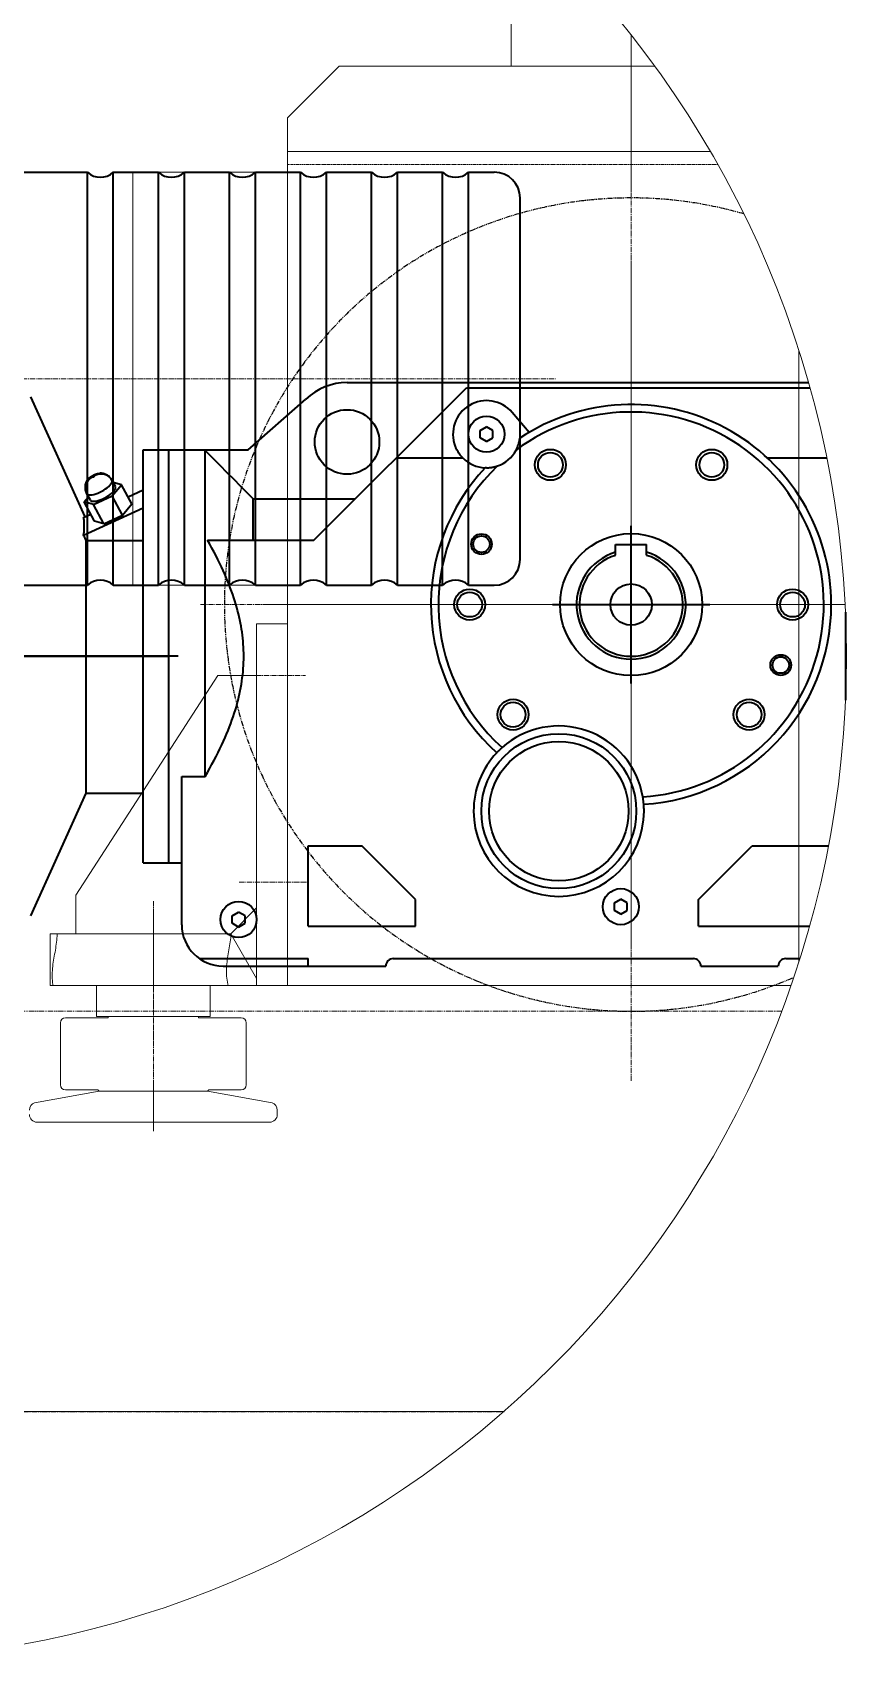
# Model space of a CAD drawing. Header units: millimetres. Extents: x -50460 to 50460, y -35640 to 35640.
# Drawn here: x -34834 to -32944, y 10165 to 13948 of the extents above; entities that cross this region are included whole.
import ezdxf

# ---------------------------------------------------------------- set-up
doc = ezdxf.new("R2010")
doc.units = ezdxf.units.MM
for name, pattern in [('双点画线', [22, 12, -2, 2, -2, 2, -2]), ('点画线', [18, 12, -2, 2, -2]), ('虚线', [2, 1, -1])]:
    doc.linetypes.add(name, pattern=pattern)
for name, color, linetype, lineweight in [('7', 30, '双点画线', 18), ('CDRAFT0', 7, 'Continuous', 15), ('CONV', 4, 'Continuous', 18), ('EB0_1', 7, 'Continuous', 15), ('中心线层', 1, '点画线', 18), ('尺寸线层', 4, 'Continuous', 18), ('粗实线层', 7, 'Continuous', 15), ('虚线层', 100, '虚线', 18)]:
    doc.layers.add(name, color=color, linetype=linetype, lineweight=lineweight)

# ---------------------------------------------------------------- blocks, each defined once
blk = doc.blocks.new('*X1171')
at = {"layer": '7'}
for p, q in [((495.8, -683.2), (496.6, -678.5)), ((496.6, -678.5), (497.3, -673.8)), ((497.3, -673.8), (498, -669.1)), ((498, -669.1), (498.6, -664.4)), ((498.6, -664.4), (499.1, -659.7)), ((499.1, -659.7), (499.4, -655)), ((499.4, -655), (499.7, -650.3)), ((499.7, -650.3), (499.8, -645.6)), ((499.8, -645), (904.2, -645)), ((499.8, -645.6), (499.8, -645)), ((899, -682.2), (899.8, -677.5)), ((899.8, -677.5), (900.6, -672.8)), ((900.6, -672.8), (901.4, -668.2)), ((901.4, -668.2), (902.1, -663.5)), ((902.1, -663.5), (902.8, -658.8)), ((902.8, -658.8), (903.4, -654.1)), ((903.4, -654.1), (903.9, -649.4)), ((903.9, -649.4), (904.2, -645)), ((489.7, -720.6), (490.3, -716)), ((490.3, -716), (491, -711.3)), ((491, -711.3), (491.7, -706.6)), ((491.7, -706.6), (492.5, -701.9)), ((492.5, -701.9), (493.3, -697.2)), ((493.3, -697.2), (494.1, -692.5)), ((494.1, -692.5), (495, -687.9)), ((495, -687.9), (495.8, -683.2)), ((893.7, -719.7), (894.1, -715)), ((894.1, -715), (894.6, -710.3)), ((894.6, -710.3), (895.2, -705.6)), ((895.2, -705.6), (895.8, -700.9)), ((895.8, -700.9), (896.6, -696.2)), ((896.6, -696.2), (897.3, -691.6)), ((897.3, -691.6), (898.1, -686.9)), ((898.1, -686.9), (899, -682.2)), ((488.5, -739.5), (488.6, -734.8)), ((488.5, -744.2), (488.5, -739.5)), ((488.7, -748.9), (488.5, -744.2)), ((488.6, -734.8), (488.9, -730)), ((489, -753.6), (488.7, -748.9)), ((488.9, -730), (489.2, -725.3)), ((489.5, -758.4), (489, -753.6)), ((489.2, -725.3), (489.7, -720.6)), ((893.3, -729.1), (893.4, -724.4)), ((893.3, -733.8), (893.3, -729.1)), ((893.5, -738.6), (893.3, -733.8)), ((893.4, -724.4), (893.7, -719.7)), ((893.8, -743.3), (893.5, -738.6)), ((894.3, -748), (893.8, -743.3)), ((894.9, -752.7), (894.3, -748)), ((895.6, -757.4), (894.9, -752.7)), ((490.1, -763.1), (489.5, -758.4)), ((490.4, -765), (490.1, -763.1)), ((490.4, -765), (591.5, -765)), ((855.5, -765), (897.1, -765)), ((896.5, -762.1), (895.6, -757.4)), ((897.1, -765), (896.5, -762.1)), ((-2183, -825), (2183, -825)), ((-2183, -825), (2183, -825)), ((-1538.3, -1755), (1538.3, -1755)), ((-1538.3, -1755), (1538.3, -1755))]:
    blk.add_line(p, q, dxfattribs=at)
at = {"layer": '7', "linetype": '双点画线', "lineweight": 25}
blk.add_line((-1538.3, -1755), (1538.3, -1755), dxfattribs=at)
at = {"layer": 'CDRAFT0', "color": 1, "linetype": 'Continuous', "lineweight": 35}
for p, q in [((1096.1, 269.4), (1450.7, 624)), ((1173.5, 636), (2245.4, 636)), ((1450.7, 624), (2248.8, 624)), ((564.7, 324.2), (438.5, 603)), ((943.7, 480), (1077.8, 597.4)), ((1482.5, 524.7), (1497.5, 533.3)), ((1512.5, 524.7), (1497.5, 533.3)), ((1596.4, 520), (1557, 566.5)), ((1482.5, 507.3), (1482.5, 524.7)), ((1497.5, 498.7), (1482.5, 507.3)), ((1497.5, 498.7), (1512.5, 507.3)), ((1512.5, 507.3), (1512.5, 524.7)), ((1571.5, 491.5), (1571.9, 492.7)), ((1571.9, 492.7), (1572.3, 494)), ((1572.3, 494), (1572.6, 495.1)), ((1572.6, 495.1), (1572.9, 496.2)), ((1572.9, 496.2), (1573.2, 497.3)), ((1573.2, 497.3), (1573.5, 498.3)), ((1573.5, 498.3), (1573.7, 499.2)), ((1573.7, 499.2), (1573.9, 500.1)), ((1573.9, 500.1), (1574, 501)), ((1574, 501), (1574.2, 501.8)), ((1574.2, 501.8), (1574.3, 502.5)), ((1574.3, 502.5), (1574.4, 503.1)), ((1574.4, 503.1), (1574.5, 503.8)), ((1574.5, 503.8), (1574.6, 504.3)), ((1574.6, 504.3), (1574.7, 504.8)), ((1574.7, 505.2), (1574.8, 505.6)), ((1574.7, 504.8), (1574.7, 505.2)), ((1574.8, 505.9), (1574.9, 506.2)), ((1574.8, 505.6), (1574.8, 505.9)), ((1574.9, 506.4), (1574.9, 506.5)), ((1574.9, 506.3), (1574.9, 506.4)), ((1574.9, 506.2), (1574.9, 506.3)), ((699.5, 480), (943.7, 480)), ((699.5, -480), (699.5, 480)), ((759.5, -480), (759.5, 480)), ((843.5, -279.8), (843.5, 480)), ((861.3, 460.2), (843.5, 478.2)), ((878.5, 443), (861.3, 460.2)), ((1287.7, 461), (1442.2, 461)), ((1425.9, 485.1), (1424.8, 487.8)), ((1424.8, 487.8), (1424.8, 487.8)), ((1427.1, 482.5), (1425.9, 485.1)), ((1428.4, 479.9), (1427.1, 482.5)), ((1429.8, 477.3), (1428.4, 479.9)), ((1431.3, 474.8), (1429.8, 477.3)), ((1432.9, 472.3), (1431.3, 474.8)), ((1434.6, 469.9), (1432.9, 472.3)), ((1436.4, 467.5), (1434.6, 469.9)), ((1438.3, 465.3), (1436.4, 467.5)), ((1440.2, 463.1), (1438.3, 465.3)), ((1442.2, 461), (1440.2, 463.1)), ((1566.2, 479), (1566.9, 480.4)), ((1566.9, 480.4), (1567.6, 481.8)), ((1567.6, 481.8), (1568.3, 483.3)), ((1568.3, 483.3), (1568.9, 484.7)), ((1568.9, 484.7), (1569.5, 486.1)), ((1569.5, 486.1), (1570.1, 487.4)), ((1570.1, 487.4), (1570.6, 488.8)), ((1570.6, 488.8), (1571.1, 490.2)), ((1571.1, 490.2), (1571.5, 491.5)), ((2149.7, 461), (2287.8, 461)), ((576.5, 415.9), (577.1, 416.4)), ((577.1, 416.4), (577.7, 416.9)), ((577.7, 416.9), (578.3, 417.4)), ((582.2, 416.8), (577.8, 414)), ((578.3, 417.4), (579, 417.9)), ((579, 417.9), (579.6, 418.3)), ((579.6, 418.3), (580.3, 418.8)), ((580.3, 418.8), (580.9, 419.2)), ((580.9, 419.2), (581.5, 419.6)), ((581.5, 419.6), (582.2, 420)), ((582.2, 420), (582.8, 420.4)), ((582.3, 417.4), (582.2, 417.2)), ((582.2, 417.2), (582.2, 417)), ((582.2, 417), (582.2, 416.8)), ((582.2, 416.8), (582.3, 416.7)), ((582.4, 417.6), (582.3, 417.4)), ((582.3, 416.7), (582.5, 416.6)), ((582.6, 417.9), (582.4, 417.6)), ((582.5, 416.6), (582.7, 416.6)), ((582.9, 418.1), (582.6, 417.9)), ((582.7, 416.6), (583, 416.6)), ((582.8, 420.4), (583.5, 420.8)), ((583.2, 418.4), (582.9, 418.1)), ((583, 416.6), (583.3, 416.6)), ((583.6, 418.7), (583.2, 418.4)), ((583.3, 416.6), (583.7, 416.7)), ((583.5, 420.8), (584.2, 421.1)), ((583.9, 418.9), (583.6, 418.7)), ((583.7, 416.7), (584.1, 416.8)), ((584.4, 419.2), (583.9, 418.9)), ((584.1, 416.8), (584.5, 417)), ((584.2, 421.1), (584.8, 421.4)), ((584.8, 419.4), (584.4, 419.2)), ((584.5, 417), (584.9, 417.1)), ((584.8, 421.4), (585.5, 421.8)), ((585.2, 419.6), (584.8, 419.4)), ((584.9, 417.1), (585.3, 417.4)), ((585.6, 419.7), (585.2, 419.6)), ((585.3, 417.4), (585.7, 417.6)), ((585.5, 421.8), (586.2, 422.1)), ((586, 419.8), (585.6, 419.7)), ((585.7, 417.6), (586.1, 417.8)), ((586.4, 419.9), (586, 419.8)), ((586.1, 417.8), (586.5, 418.1)), ((586.2, 422.1), (586.9, 422.4)), ((586.7, 419.9), (586.4, 419.9)), ((586.5, 418.1), (586.8, 418.4)), ((587, 419.9), (586.7, 419.9)), ((586.8, 418.4), (587.1, 418.6)), ((586.9, 422.4), (587.6, 422.7)), ((587.2, 419.9), (587, 419.9)), ((587.1, 418.6), (587.3, 418.9)), ((587.4, 419.8), (587.2, 419.9)), ((587.3, 418.9), (587.4, 419.1)), ((587.5, 419.7), (587.4, 419.8)), ((587.4, 419.1), (587.5, 419.3)), ((592.3, 421.8), (587.5, 419.7)), ((587.5, 419.3), (587.5, 419.5)), ((587.6, 422.7), (588.4, 423)), ((588.4, 423), (589.2, 423.3)), ((589.2, 423.3), (589.9, 423.5)), ((589.9, 423.5), (590.6, 423.7)), ((590.6, 423.7), (591.4, 424)), ((591.4, 424), (592.2, 424.2)), ((592.2, 424.2), (592.7, 424.3)), ((597.3, 423.1), (592.3, 421.8)), ((592.7, 424.3), (593.7, 424.5)), ((593.7, 424.5), (594.9, 424.7)), ((594.9, 424.7), (596, 424.9)), ((596, 424.9), (597.3, 425)), ((597.3, 425), (599.1, 425.1)), ((602.5, 423.5), (597.3, 423.1)), ((599.1, 425.1), (600.3, 425.2)), ((601.5, 425.1), (600.3, 425.2)), ((602.8, 425.1), (601.5, 425.1)), ((607.6, 423.1), (602.5, 423.5)), ((604.1, 424.9), (602.8, 425.1)), ((604.6, 424.8), (604.1, 424.9)), ((607.1, 424.4), (604.6, 424.8)), ((609.6, 423.7), (607.1, 424.4)), ((612.5, 421.8), (607.6, 423.1)), ((611.8, 422.9), (609.6, 423.7)), ((614.1, 421.9), (611.8, 422.9)), ((617, 419.7), (612.5, 421.8)), ((614.8, 421.6), (614.1, 421.9)), ((616.5, 420.6), (614.8, 421.6)), ((618.1, 419.5), (616.5, 420.6)), ((621.1, 416.8), (617, 419.7)), ((620, 418.1), (618.1, 419.5)), ((621.7, 416.5), (620, 418.1)), ((624.6, 413.3), (621.1, 416.8)), ((623.3, 414.8), (621.7, 416.5)), ((895, 426.4), (878.5, 443)), ((910.9, 410.5), (895, 426.4)), ((1494.3, 438.1), (1494.3, 438.1)), ((1494.5, 438.1), (1494.3, 438.1)), ((1494.7, 438), (1494.5, 438.1)), ((1495.1, 438), (1494.7, 438)), ((1495.5, 438), (1495.1, 438)), ((1496, 438), (1495.5, 438)), ((1496.6, 438), (1496, 438)), ((1497.3, 438), (1496.6, 438)), ((1497.3, 438), (1498, 438)), ((1498, 438), (1498.8, 438)), ((1498.8, 438), (1499.7, 438)), ((1499.7, 438), (1500.7, 438.1)), ((1500.7, 438.1), (1501.7, 438.1)), ((1501.7, 438.1), (1502.8, 438.2)), ((1502.8, 438.2), (1504, 438.3)), ((1504, 438.3), (1505.2, 438.4)), ((1505.2, 438.4), (1506.6, 438.5)), ((1506.6, 438.5), (1508, 438.7)), ((1508, 438.7), (1509.4, 438.9)), ((1509.4, 438.9), (1510.9, 439.2)), ((1510.9, 439.2), (1512.5, 439.5)), ((1512.5, 439.5), (1514.2, 439.8)), ((1514.2, 439.8), (1515.9, 440.2)), ((1515.9, 440.2), (1517.6, 440.6)), ((1517.6, 440.6), (1519.3, 441.1)), ((1519.3, 441.1), (1521.1, 441.6)), ((1521.1, 441.6), (1522.8, 442.2)), ((565.6, 393.1), (565.7, 395)), ((565.6, 391.1), (565.6, 393.1)), ((565.8, 388.7), (565.6, 391.1)), ((565.7, 395), (565.8, 395.8)), ((565.8, 395.8), (566.2, 398.2)), ((566.1, 386.4), (565.8, 388.7)), ((566.8, 397), (566.1, 392.1)), ((566.1, 392.1), (566.2, 387.1)), ((566.7, 384.2), (566.1, 386.4)), ((566.2, 398.2), (566.7, 400.5)), ((566.2, 387.1), (567.3, 382.3)), ((566.7, 400.5), (567.5, 403)), ((567.4, 382), (566.7, 384.2)), ((568.4, 401.8), (566.8, 397)), ((567.3, 382.3), (569.2, 377.8)), ((568.2, 379.8), (567.4, 382)), ((567.5, 403), (568.5, 405.3)), ((569.2, 377.8), (568.2, 379.8)), ((570.8, 406.4), (568.4, 401.8)), ((568.5, 405.3), (568.7, 405.8)), ((568.7, 405.8), (569.3, 407)), ((569.3, 407), (570, 408.1)), ((570, 408.1), (570.6, 409.1)), ((570.6, 409.1), (571.3, 410.1)), ((574, 410.4), (570.8, 406.4)), ((571.3, 410.1), (572.4, 411.5)), ((572.4, 411.5), (573.2, 412.5)), ((573.2, 412.5), (574, 413.4)), ((574, 413.4), (574.7, 414.2)), ((577.8, 414), (574, 410.4)), ((574.7, 414.2), (575.5, 415)), ((575.5, 415), (575.8, 415.3)), ((575.8, 415.3), (576.5, 415.9)), ((589.9, 377.5), (594.4, 379.2)), ((594.4, 379.2), (599, 381.2)), ((599, 381.2), (603.6, 383.5)), ((603.6, 383.5), (608.1, 386.1)), ((608.1, 386.1), (612.3, 388.9)), ((612.3, 388.9), (616.2, 391.7)), ((616.2, 391.7), (619.7, 394.7)), ((619.7, 394.7), (622.6, 397.5)), ((622.6, 397.5), (624.9, 400.3)), ((622.9, 375.8), (626.7, 378.9)), ((624.8, 413), (623.3, 414.8)), ((627.3, 409.2), (624.6, 413.3)), ((626.1, 411.2), (624.8, 413)), ((624.9, 400.3), (626.6, 402.9)), ((627.3, 409.2), (626.1, 411.2)), ((626.6, 402.9), (627.5, 405.3)), ((626.7, 378.9), (629.9, 381.9)), ((635.3, 394.3), (627.3, 409.2)), ((627.8, 407.4), (627.3, 409.2)), ((627.5, 405.3), (627.8, 407.4)), ((628, 372.5), (649.7, 398.6)), ((629.9, 381.9), (632.5, 384.9)), ((649.7, 398.6), (630, 404.1)), ((632.5, 384.9), (634.4, 387.7)), ((634.4, 387.7), (635.5, 390.2)), ((635.8, 392.4), (635.3, 394.3)), ((635.5, 390.2), (635.8, 392.4)), ((673.8, 354), (649.7, 398.6)), ((664.9, 370.5), (699.5, 386.5)), ((926.2, 395.1), (910.9, 410.5)), ((940.9, 380.3), (926.2, 395.1)), ((955.1, 366), (940.9, 380.3)), ((561.4, 281.4), (699.5, 345.2)), ((562.9, 358.6), (573, 370.7)), ((587.1, 313.9), (562.9, 358.6)), ((584.6, 352.5), (562.9, 358.6)), ((577.3, 362.9), (569.2, 377.8)), ((569.2, 377.8), (570.4, 376.4)), ((570.4, 376.4), (572.3, 375.5)), ((572.3, 375.5), (574.8, 375)), ((574.8, 375), (577.9, 374.9)), ((577.3, 362.9), (578.6, 361.5)), ((577.9, 374.9), (581.5, 375.3)), ((578.6, 361.5), (580.6, 360.5)), ((580.6, 360.5), (583.3, 360)), ((581.5, 375.3), (585.5, 376.2)), ((583.3, 360), (586.7, 360.1)), ((584.6, 352.5), (628, 372.5)), ((608.8, 307.9), (584.6, 352.5)), ((585.5, 376.2), (589.9, 377.5)), ((586.7, 360.1), (590.6, 360.6)), ((590.6, 360.6), (594.9, 361.7)), ((594.9, 361.7), (599.6, 363.2)), ((599.6, 363.2), (604.4, 365.1)), ((604.4, 365.1), (609.3, 367.4)), ((609.3, 367.4), (614.1, 370)), ((614.1, 370), (618.6, 372.8)), ((618.6, 372.8), (622.9, 375.8)), ((652.1, 327.9), (628, 372.5)), ((652.1, 327.9), (673.8, 354)), ((955.1, 366), (1192.7, 366)), ((955.1, 269.4), (955.1, 366)), ((561.4, 322.7), (578.1, 330.5)), ((562, 319.2), (561.4, 322.7)), ((562.4, 315.6), (562, 319.2)), ((562.7, 312), (562.4, 315.6)), ((562.9, 308.4), (562.7, 312)), ((563, 304.7), (562.9, 308.4)), ((563, 301), (563, 304.7)), ((608.8, 307.9), (587.1, 313.9)), ((608.8, 307.9), (652.1, 327.9)), ((1833.5, -63), (1833.5, 303)), ((561.4, 281.4), (562, 285.4)), ((562.3, 279.6), (561.4, 281.4)), ((562, 285.4), (562.4, 289.4)), ((563.2, 277.8), (562.3, 279.6)), ((562.4, 289.4), (562.7, 293.3)), ((562.7, 293.3), (562.9, 297.2)), ((562.9, 297.2), (563, 301)), ((564.1, 276), (563.2, 277.8)), ((564.9, 274.2), (564.1, 276)), ((565.8, 272.4), (564.9, 274.2)), ((566.6, 270.6), (565.8, 272.4)), ((567.5, 268.9), (566.6, 270.6)), ((567.5, 268.9), (699.5, 268.9)), ((567.5, -318), (567.5, 268.9)), ((854.7, 260.1), (849.5, 269.4)), ((849.5, 269.4), (1096.1, 269.4)), ((859.7, 251), (854.7, 260.1)), ((864.5, 242), (859.7, 251)), ((869.1, 233.2), (864.5, 242)), ((873.5, 224.5), (869.1, 233.2)), ((1797.5, 259.8), (1869.5, 259.8)), ((1797.5, 234.5), (1797.5, 259.8)), ((1869.5, 234.5), (1869.5, 259.8)), ((877.7, 215.9), (873.5, 224.5)), ((881.7, 207.5), (877.7, 215.9)), ((885.6, 199.1), (881.7, 207.5)), ((889.3, 190.9), (885.6, 199.1)), ((892.8, 182.8), (889.3, 190.9)), ((896.1, 174.8), (892.8, 182.8)), ((899.3, 166.8), (896.1, 174.8)), ((902.3, 159), (899.3, 166.8)), ((905.2, 151.2), (902.3, 159)), ((907.9, 143.5), (905.2, 151.2)), ((910.5, 135.9), (907.9, 143.5)), ((912.9, 128.4), (910.5, 135.9)), ((915.2, 120.9), (912.9, 128.4)), ((917.3, 113.5), (915.2, 120.9)), ((1650.5, 120), (2016.5, 120)), ((919.3, 106.1), (917.3, 113.5)), ((921.2, 98.8), (919.3, 106.1)), ((922.9, 91.6), (921.2, 98.8)), ((924.5, 84.3), (922.9, 91.6)), ((925.9, 77.2), (924.5, 84.3)), ((927.3, 70), (925.9, 77.2)), ((2331.5, 102.2), (2331.5, -102.2)), ((928.4, 62.9), (927.3, 70)), ((929.5, 55.9), (928.4, 62.9)), ((930.4, 48.8), (929.5, 55.9)), ((931.3, 41.8), (930.4, 48.8)), ((931.9, 34.8), (931.3, 41.8)), ((780.8, 0), (312.2, 0)), ((333.5, 0), (759.5, 0)), ((932.5, 27.8), (931.9, 34.8)), ((932.9, 20.9), (932.5, 27.8)), ((933.2, 13.9), (932.9, 20.9)), ((933.4, 6.9), (933.2, 13.9)), ((933.5, 0), (933.4, 6.9)), ((933.4, -7.2), (933.5, 0)), ((931.1, -43.1), (931.8, -35.9)), ((931.8, -35.9), (932.4, -28.7)), ((932.4, -28.7), (932.9, -21.5)), ((932.9, -21.5), (933.2, -14.3)), ((933.2, -14.3), (933.4, -7.2)), ((925.4, -79.7), (926.8, -72.3)), ((926.8, -72.3), (928.1, -65)), ((928.1, -65), (929.3, -57.7)), ((929.3, -57.7), (930.2, -50.4)), ((930.2, -50.4), (931.1, -43.1)), ((916.3, -117.2), (918.4, -109.6)), ((918.4, -109.6), (920.4, -102)), ((920.4, -102), (922.2, -94.5)), ((922.2, -94.5), (923.9, -87.1)), ((923.9, -87.1), (925.4, -79.7)), ((903.3, -156.3), (906.2, -148.4)), ((906.2, -148.4), (909, -140.5)), ((909, -140.5), (911.5, -132.7)), ((911.5, -132.7), (914, -124.9)), ((914, -124.9), (916.3, -117.2)), ((890, -189.2), (893.6, -180.8)), ((893.6, -180.8), (897, -172.6)), ((897, -172.6), (900.3, -164.4)), ((900.3, -164.4), (903.3, -156.3)), ((869.3, -232.7), (873.9, -223.8)), ((873.9, -223.8), (878.2, -214.9)), ((878.2, -214.9), (882.3, -206.2)), ((882.3, -206.2), (886.3, -197.6)), ((886.3, -197.6), (890, -189.2)), ((1521.1, -224.5), (1521.2, -224.5)), ((1521.2, -224.4), (1521.3, -224.3)), ((1521.2, -224.4), (1521.2, -224.4)), ((1521.2, -224.5), (1521.2, -224.4)), ((1521.3, -224.3), (1521.4, -224.2)), ((1521.4, -224.2), (1521.6, -224)), ((1521.6, -224), (1521.7, -223.9)), ((1521.7, -223.9), (1521.9, -223.7)), ((1521.9, -223.7), (1522.1, -223.5)), ((1522.1, -223.5), (1522.3, -223.2)), ((1522.3, -223.2), (1522.6, -223)), ((1522.6, -223), (1522.8, -222.7)), ((1522.8, -222.7), (1523.1, -222.4)), ((1523.1, -222.4), (1523.4, -222.1)), ((1523.4, -222.1), (1523.8, -221.7)), ((1523.8, -221.7), (1524.1, -221.4)), ((1524.1, -221.4), (1524.5, -221)), ((1524.5, -221), (1524.9, -220.6)), ((1524.9, -220.6), (1525.3, -220.2)), ((1525.3, -220.2), (1525.7, -219.8)), ((1525.7, -219.8), (1526.2, -219.3)), ((1526.2, -219.3), (1526.6, -218.9)), ((1526.6, -218.9), (1527.1, -218.4)), ((1527.1, -218.4), (1527.6, -217.9)), ((1527.6, -217.9), (1528.1, -217.4)), ((1528.1, -217.4), (1528.6, -216.9)), ((1528.6, -216.9), (1529.1, -216.4)), ((1529.1, -216.4), (1529.7, -215.9)), ((1529.7, -215.9), (1530.2, -215.4)), ((1530.2, -215.4), (1530.8, -214.9)), ((1530.8, -214.9), (1531.3, -214.4)), ((1531.3, -214.4), (1531.9, -213.9)), ((1531.9, -213.9), (1532.5, -213.3)), ((1532.5, -213.3), (1533, -212.8)), ((1533, -212.8), (1533.6, -212.3)), ((849.1, -270.1), (854.5, -260.5)), ((854.5, -260.5), (859.7, -251.1)), ((859.7, -251.1), (864.6, -241.8)), ((864.6, -241.8), (869.3, -232.7)), ((789.5, -279.8), (843.5, -279.8)), ((789.5, -624), (789.5, -279.8)), ((843.5, -279.8), (849.1, -270.1)), ((438.5, -603), (567.5, -318)), ((567.5, -318), (699.5, -318)), ((1860.8, -327.5), (1860.7, -326.8)), ((1860.9, -328.3), (1860.8, -327.5)), ((1861.1, -329.1), (1860.9, -328.3)), ((1861.2, -329.8), (1861.1, -329.1)), ((1861.3, -330.6), (1861.2, -329.8)), ((1861.4, -331.4), (1861.3, -330.6)), ((1861.5, -332.1), (1861.4, -331.4)), ((1861.6, -332.8), (1861.5, -332.1)), ((1861.7, -333.5), (1861.6, -332.8)), ((1861.8, -334.3), (1861.7, -333.5)), ((1861.9, -334.9), (1861.8, -334.3)), ((1862, -335.6), (1861.9, -334.9)), ((1862.1, -336.3), (1862, -335.6)), ((1862.1, -336.9), (1862.1, -336.3)), ((1862.2, -337.5), (1862.1, -336.9)), ((1862.3, -338.1), (1862.2, -337.5)), ((1862.3, -338.7), (1862.3, -338.1)), ((1862.4, -339.3), (1862.3, -338.7)), ((1862.5, -339.8), (1862.4, -339.3)), ((1862.5, -340.3), (1862.5, -339.8)), ((1862.6, -340.8), (1862.5, -340.3)), ((1862.6, -341.2), (1862.6, -340.8)), ((1862.6, -341.6), (1862.6, -341.2)), ((1862.7, -342), (1862.6, -341.6)), ((1862.7, -342.3), (1862.7, -342)), ((1862.7, -342.7), (1862.7, -342.3)), ((1862.8, -343), (1862.7, -342.7)), ((1862.8, -343.2), (1862.8, -343)), ((1862.8, -343.4), (1862.8, -343.2)), ((1862.8, -343.6), (1862.8, -343.4)), ((1862.8, -343.8), (1862.8, -343.6)), ((1862.8, -343.9), (1862.8, -343.8)), ((1862.8, -344), (1862.8, -343.9)), ((1862.8, -344.1), (1862.8, -344)), ((1862.8, -344.1), (1862.8, -344.1)), ((1083.5, -440.8), (1208, -440.8)), ((1083.5, -627.6), (1083.5, -440.8)), ((1332.5, -565.3), (1208, -440.8)), ((1990.1, -565.3), (2114.6, -440.8)), ((2114.6, -440.8), (2291.7, -440.8)), ((699.5, -480), (789.5, -480)), ((1332.5, -627.6), (1332.5, -565.3)), ((1794.5, -573.3), (1809.5, -564.7)), ((1824.5, -573.3), (1809.5, -564.7)), ((1990.1, -627.6), (1990.1, -565.3)), ((906.5, -603.3), (921.5, -594.7)), ((906.5, -620.7), (906.5, -603.3)), ((936.5, -603.3), (921.5, -594.7)), ((936.5, -620.7), (936.5, -603.3)), ((1794.5, -590.7), (1794.5, -573.3)), ((1809.5, -599.3), (1794.5, -590.7)), ((1809.5, -599.3), (1824.5, -590.7)), ((1824.5, -590.7), (1824.5, -573.3)), ((921.5, -629.3), (906.5, -620.7)), ((921.5, -629.3), (936.5, -620.7)), ((1083.5, -627.6), (1332.5, -627.6)), ((1990.1, -627.6), (2247.8, -627.6)), ((830.4, -702.6), (1083.5, -702.6)), ((1083.5, -720), (1083.5, -702.6)), ((1280.9, -702.6), (1978.1, -702.6)), ((2192.9, -702.6), (2225.5, -702.6)), ((885.5, -720), (1263.5, -720)), ((1995.5, -720), (2175.5, -720))]:
    blk.add_line(p, q, dxfattribs=at)
for centre, radius in [((1173.5, 498), 75), ((1497.5, 516), 42), ((1646, 444.8), 36), ((1646, 444.8), 28.8), ((2021, 444.8), 36), ((2021, 444.8), 28.8), ((1485.8, 260.5), 24), ((1485.8, 260.5), 19.2), ((1833.5, 120), 165), ((1458.5, 120), 36), ((1833.5, 120), 48), ((2208.5, 120), 36), ((1458.5, 120), 28.8), ((2208.5, 120), 28.8), ((2181.2, -20.5), 24), ((2181.2, -20.5), 19.2), ((1559.2, -135.7), 36), ((1559.2, -135.7), 28.8), ((2107.7, -135.7), 36), ((2107.7, -135.7), 28.8), ((1665.5, -360), 180), ((1665.5, -360), 162), ((1809.5, -582), 42), ((921.5, -612), 42)]:
    blk.add_circle(centre, radius, dxfattribs=at)
for centre, radius, start, end in [((1173.5, 498), 138, 90, 133.9191), ((1497.5, 516), 78, 40.3143, 201.1967), ((1833.5, 120), 447.6, 273.4829, 126.6746), ((1833.5, 120), 465, 0, 123.7862), ((1497.5, 516), 78, 224.8801, 267.646), ((1497.5, 516), 78, 288.9512, 331.677), ((1833.5, 120), 465, 136.842, 227.8001), ((1833.5, 120), 447.6, 133.9536, 227.937), ((1833.5, 120), 126.9, 106.4767, 73.5233), ((1833.5, 120), 120, 107.4576, 72.5424), ((1833.5, 120), 465, 273.6198, 360), ((1665.5, -360), 198, 9.6606, 131.7593), ((1665.5, -360), 198, 136.8059, 180), ((1665.5, -360), 198, 180, 360), ((1665.5, -360), 198, 0, 4.614), ((885.5, -624), 96, 180, 270), ((1280.9, -720), 17.4, 90, 180), ((1978.1, -720), 17.4, 0, 90), ((2192.9, -720), 17.4, 90, 180)]:
    blk.add_arc(centre, radius, start, end, dxfattribs=at)
at = {"layer": 'CONV'}
for p, q in [((2223.5, 708.8), (2223.5, -708.8)), ((-1538.3, -1755), (1538.3, -1755))]:
    blk.add_line(p, q, dxfattribs=at)
at = {"layer": 'EB0_1'}
for p, q in [((1554.5, 1505.4), (1554.5, 1371)), ((1155.5, 1371), (1035.5, 1251)), ((1155.5, 1371), (1888.6, 1371)), ((1035.5, -765), (1035.5, 1251)), ((1035.5, 1173), (2017.5, 1173)), ((675.5, 1125), (675.5, 165)), ((675.5, 1125), (1035.5, 1125)), ((1035.5, 165), (1035.5, 1125)), ((675.5, 165), (1035.5, 165)), ((963.5, 75), (963.5, -765)), ((1035.5, 75), (963.5, 75)), ((543.5, -555), (873.5, -45)), ((963.5, -45), (873.5, -45)), ((543.5, -645), (543.5, -555)), ((963.5, -585), (903.5, -645)), ((483.5, -645), (483.5, -765)), ((483.5, -645), (903.5, -645)), ((855.5, -645), (591.5, -645)), ((903.5, -645), (963.5, -748.9)), ((1035.5, -765), (483.5, -765)), ((591.5, -837), (591.5, -765)), ((591.5, -765), (855.5, -765)), ((855.5, -837), (855.5, -765)), ((1035.5, -765), (2204.8, -765)), ((507.5, -996), (507.5, -852)), ((519.5, -840), (618.5, -840)), ((591.5, -837), (855.5, -837)), ((618.5, -840), (618.5, -837)), ((828.5, -840), (828.5, -837)), ((828.5, -840), (927.5, -840)), ((939.5, -996), (939.5, -852)), ((597.5, -1011), (447.2, -1037.8)), ((519.5, -1008), (594.5, -1008)), ((597.5, -1011), (594.5, -1008)), ((597.5, -1011), (849.5, -1011)), ((849.5, -1011), (597.5, -1011)), ((849.5, -1011), (852.5, -1008)), ((849.5, -1011), (999.7, -1037.8)), ((852.5, -1008), (927.5, -1008)), ((1011.5, -1065), (1011.5, -1054.7)), ((453.5, -1083), (582.5, -1083)), ((582.5, -1083), (864.5, -1083)), ((864.5, -1083), (993.5, -1083))]:
    blk.add_line(p, q, dxfattribs=at)
at = {"layer": 'EB0_1', "linetype": 'Continuous', "lineweight": 35}
for p, q in [((375.5, 1125), (567.5, 1125)), ((555.5, 1125), (570.5, 1125)), ((570.5, 165), (570.5, 1125)), ((630.5, 1125), (735.5, 1125)), ((630.5, 1125), (735.5, 1125)), ((630.5, 1125), (735.5, 1125)), ((630.5, 165), (630.5, 1125)), ((735.5, 165), (735.5, 1125)), ((735.5, 165), (735.5, 1125)), ((735.5, 165), (735.5, 1125)), ((795.5, 165), (795.5, 1125)), ((795.5, 1125), (900.5, 1125)), ((795.5, 1125), (900.5, 1125)), ((900.5, 165), (900.5, 1125)), ((900.5, 165), (900.5, 1125)), ((960.5, 1125), (1065.5, 1125)), ((960.5, 165), (960.5, 1125)), ((1065.5, 165), (1065.5, 1125)), ((1125.5, 1125), (1230.5, 1125)), ((1125.5, 165), (1125.5, 1125)), ((1230.5, 165), (1230.5, 1125)), ((1290.5, 1125), (1395.5, 1125)), ((1290.5, 165), (1290.5, 1125)), ((1395.5, 165), (1395.5, 1125)), ((1455.5, 1125), (1515.5, 1125)), ((1455.5, 165), (1455.5, 1125)), ((1575.5, 225), (1575.5, 1065)), ((375.5, 165), (567.5, 165)), ((555.5, 165), (570.5, 165)), ((630.5, 165), (735.5, 165)), ((630.5, 165), (735.5, 165)), ((630.5, 165), (735.5, 165)), ((795.5, 165), (900.5, 165)), ((795.5, 165), (900.5, 165)), ((960.5, 165), (1065.5, 165)), ((1125.5, 165), (1230.5, 165)), ((1290.5, 165), (1395.5, 165)), ((1455.5, 165), (1515.5, 165))]:
    blk.add_line(p, q, dxfattribs=at)
for centre, radius, start, end in [((600.5, 1156.5), 43.5, 226.3972, 313.6028), ((765.5, 1156.5), 43.5, 226.3972, 313.6028), ((930.5, 1156.5), 43.5, 226.3972, 313.6028), ((1095.5, 1156.5), 43.5, 226.3972, 313.6028), ((1260.5, 1156.5), 43.5, 226.3972, 313.6028), ((1425.5, 1156.5), 43.5, 226.3972, 313.6028), ((1515.5, 1065), 60, 0, 90), ((1515.5, 225), 60, 270, 0), ((600.5, 133.5), 43.5, 46.3972, 133.6028), ((765.5, 133.5), 43.5, 46.3972, 133.6028), ((930.5, 133.5), 43.5, 46.3972, 133.6028), ((1095.5, 133.5), 43.5, 46.3972, 133.6028), ((1260.5, 133.5), 43.5, 46.3972, 133.6028), ((1425.5, 133.5), 43.5, 46.3972, 133.6028)]:
    blk.add_arc(centre, radius, start, end, dxfattribs=at)
at = {"layer": 'EB0_1'}
for centre, radius, start, end in [((519.5, -852), 12, 90, 180), ((927.5, -852), 12, 0, 90), ((519.5, -996), 12, 180, 270), ((927.5, -996), 12, 270, 360), ((453.5, -1054.7), 18, 110.2886, 180), ((993.5, -1054.7), 18, 0, 69.7114), ((453.5, -1065), 18, 180, 270), ((993.5, -1065), 18, 270, 0)]:
    blk.add_arc(centre, radius, start, end, dxfattribs=at)
at = {"layer": '中心线层'}
for p, q in [((1833.5, 1443.8), (1833.5, 1260.7)), ((1833.5, 1104.9), (1833.5, 1443.8)), ((1833.5, 1311), (1833.5, 1443.8)), ((634.6, 645), (1086.2, 645)), ((833.3, 120), (2330.6, 120)), ((723.5, -569.4), (723.5, -911.4)), ((723.5, -1104.1), (723.5, -753.2))]:
    blk.add_line(p, q, dxfattribs=at)
at = {"layer": '中心线层', "linetype": '点画线', "lineweight": 18}
for p, q in [((1833.5, -986.5), (1833.5, 1443.8)), ((1833.5, 1443.8), (1833.5, 1079.7)), ((1833.5, 1284), (1833.5, 1443.8)), ((1833.5, -678), (1833.5, 918)), ((76.3, 645), (1657.9, 645)), ((987.5, 120), (2330.6, 120)), ((925.9, -45), (1077.2, -45)), ((923.2, -525), (1082.6, -525)), ((723.5, -993.1), (723.5, -1096.6))]:
    blk.add_line(p, q, dxfattribs=at)
at = {"layer": '中心线层', "color": 1, "linetype": '点画线', "lineweight": 18}
blk.add_line((723.5, -772.4), (723.5, -591), dxfattribs=at)
at = {"layer": '尺寸线层'}
blk.add_circle((0, 0), 2333.7, dxfattribs=at)
at = {"layer": '粗实线层'}
blk.add_line((675.5, 240), (675.5, 330), dxfattribs=at)
at = {"layer": '虚线层'}
blk.add_line((1035.5, 1143), (2034.7, 1143), dxfattribs=at)
at = {"layer": '虚线层', "linetype": '双点画线', "lineweight": 25}
blk.add_arc((1833.5, 120), 945, 73.9299, 293.5593, dxfattribs=at)

msp = doc.modelspace()

# ---------------------------------------------------------------- block references
at = {"layer": '尺寸线层'}
msp.add_blockref('*X1171', (-35277.335, 12498.787), dxfattribs=at)

doc.saveas('drawing.dxf')
